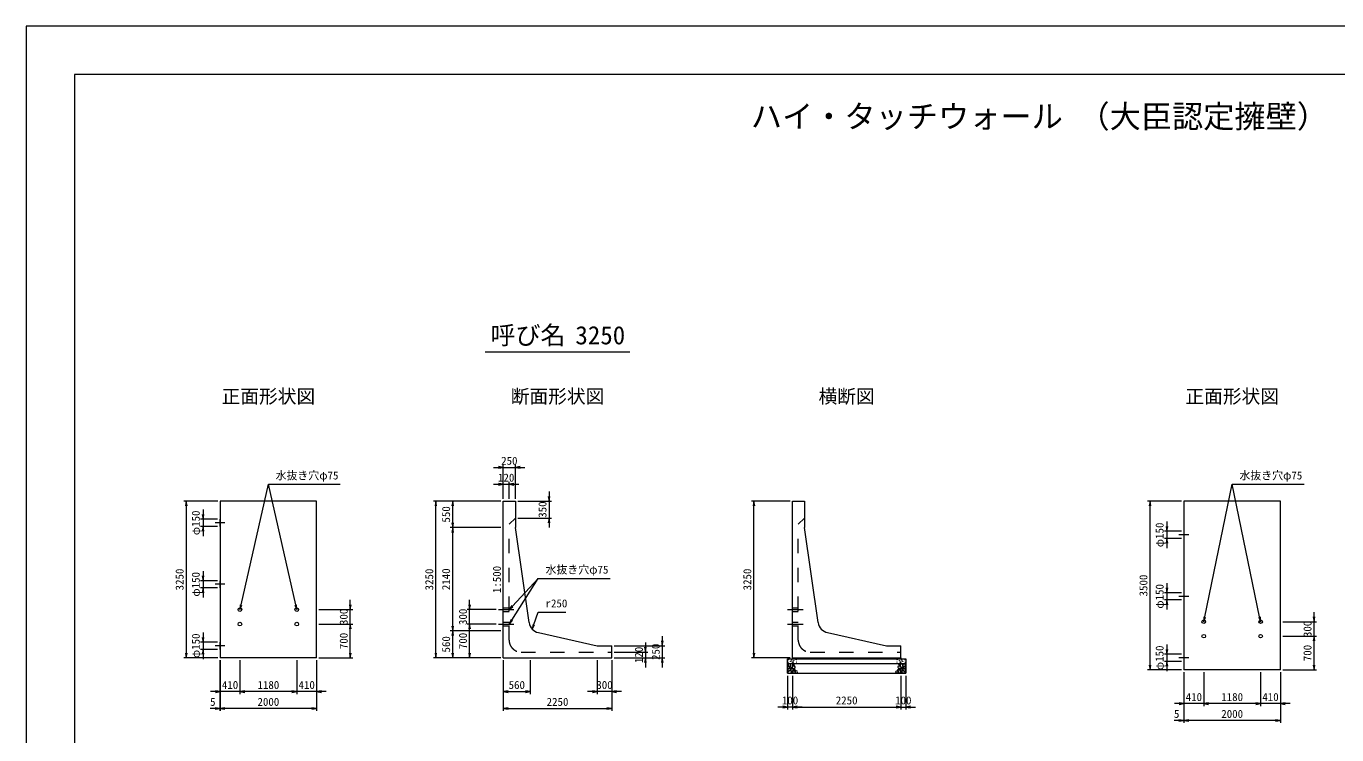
# Model space of a CAD drawing. Units: millimetres at full size. Extents: x 0 to 42050, y 0 to 29700.
# Drawn here: x 0 to 27196, y 15004 to 29700 of the extents above; entities that cross this region are included whole.
import ezdxf
from ezdxf.enums import TextEntityAlignment as Align

# ---------------------------------------------------------------- set-up
doc = ezdxf.new("R2010")
doc.units = ezdxf.units.MM
doc.header["$LTSCALE"] = 50
doc.linetypes.add('CHAIN', pattern=[18.5, 12, -1.5, 3.5, -1.5])
doc.linetypes.add('DASHED_SPACED', pattern=[12, 6, -6])
for name, color, linetype, lineweight in [('D-BMK', 2, 'CHAIN', 13), ('D-DCR-HCHn', 4, 'Continuous', 9), ('D-STR-DIM', 7, 'Continuous', 13), ('D-STR-STRn', 1, 'Continuous', 13), ('D-STR-TXT', 7, 'Continuous', 13), ('D-TTL', 2, 'Continuous', 13), ('D-TTL-TXT', 7, 'Continuous', 13)]:
    doc.layers.add(name, color=color, linetype=linetype, lineweight=lineweight)
doc.styles.add('ＭＳ ゴシック', font='')
doc.styles.get('ＭＳ ゴシック').set_extended_font_data('MS Gothic')

# ---------------------------------------------------------------- blocks, each defined once
blk = doc.blocks.new('open_arrow')
at = {"color": 0, "linetype": 'Continuous', "lineweight": -2}
blk.add_lwpolyline([(7.5, 1.25), (0, 0), (7.5, -1.25)], dxfattribs=at)

msp = doc.modelspace()

# ---------------------------------------------------------------- linework, layer by layer
at = {"layer": 'D-BMK'}
for p, q in [((4125, 19400), (3920, 19400)), ((24125, 19150), (23920, 19150)), ((4125, 18125), (3920, 18125)), ((24125, 17875), (23920, 17875)), ((9800, 17600), (10120, 17600)), ((15800, 17600), (16120, 17600)), ((9800, 17300), (10120, 17300)), ((15800, 17300), (16120, 17300)), ((4125, 16850), (3920, 16850)), ((24125, 16600), (23920, 16600))]:
    msp.add_line(p, q, dxfattribs=at)
at = {"layer": 'D-DCR-HCHn'}
for points in [[(15807.28, 16413.81), (15800.35, 16393), (15809.59, 16379.14), (15832.71, 16376.82), (15848.49, 16383.6), (15841.95, 16399.94), (15846.58, 16409.18), (15837.33, 16418.43), (15823.46, 16423.05)], [(15851.16, 16337.01), (15868.28, 16362.69), (15866.14, 16369.11), (15842.59, 16375.53), (15821.19, 16373.39), (15806.21, 16360.55), (15804.07, 16345.57), (15806.21, 16330.59), (15823.33, 16326.31)], [(15859.72, 16283.5), (15874.7, 16289.92), (15878.98, 16311.33), (15870.42, 16326.31), (15855.44, 16330.59), (15836.17, 16328.45), (15814.77, 16319.89), (15804.07, 16307.05), (15804.07, 16292.06), (15810.49, 16283.5), (15836.17, 16285.64)], [(15851.2, 16471.59), (15830.4, 16476.22), (15811.9, 16466.97), (15809.59, 16446.17), (15814.21, 16429.99), (15837.33, 16423.05), (15853.51, 16423.05), (15860.44, 16434.61), (15860.44, 16460.04)], [(15869.69, 16473.91), (15862.76, 16453.1), (15865.07, 16429.99), (15848.89, 16404.56), (15869.69, 16393), (15892.8, 16404.56), (15906.67, 16423.05), (15911.3, 16453.1), (15906.67, 16469.28), (15892.8, 16476.22)], [(15874.31, 16393), (15862.76, 16383.76), (15867.38, 16376.82), (15883.56, 16376.82), (15890.49, 16379.14), (15895.12, 16388.38), (15888.18, 16395.32)], [(15911.08, 16337.01), (15921.78, 16362.69), (15913.22, 16373.39), (15887.54, 16373.39), (15876.84, 16369.11), (15866.14, 16354.13), (15866.14, 16341.29), (15876.84, 16324.17), (15889.68, 16322.03)], [(15906.8, 16289.92), (15906.8, 16315.61), (15896.1, 16322.03), (15885.4, 16315.61), (15883.26, 16300.62), (15885.4, 16287.78), (15900.38, 16283.5)], [(15908.98, 16418.43), (15897.43, 16390.69), (15906.67, 16379.14), (15934.41, 16379.14), (15945.97, 16383.76), (15957.53, 16399.94), (15957.53, 16413.81), (15945.97, 16432.3), (15932.1, 16434.61)], [(15947.47, 16285.64), (15953.89, 16304.91), (15951.75, 16326.31), (15966.73, 16349.85), (15947.47, 16360.55), (15926.06, 16349.85), (15913.22, 16332.73), (15908.94, 16304.91), (15913.22, 16289.92), (15926.06, 16283.5)], [(15913.61, 16469.28), (15913.61, 16441.55), (15925.16, 16434.61), (15936.72, 16441.55), (15939.03, 16457.73), (15936.72, 16471.59), (15920.54, 16476.22)], [(15943.19, 16360.55), (15953.89, 16369.11), (15949.61, 16375.53), (15934.62, 16375.53), (15928.2, 16373.39), (15923.92, 16364.83), (15930.34, 16358.41)], [(15964.59, 16287.78), (15983.85, 16283.5), (16000.97, 16292.06), (16003.11, 16311.33), (15998.83, 16326.31), (15977.43, 16332.73), (15962.45, 16332.73), (15956.03, 16322.03), (15956.03, 16298.48)], [(18085.41, 16287.78), (18066.15, 16283.5), (18049.03, 16292.06), (18046.89, 16311.33), (18051.17, 16326.31), (18072.57, 16332.73), (18087.55, 16332.73), (18093.97, 16322.03), (18093.97, 16298.48)], [(18102.53, 16285.64), (18096.11, 16304.91), (18098.25, 16326.31), (18083.27, 16349.85), (18102.53, 16360.55), (18123.94, 16349.85), (18136.78, 16332.73), (18141.06, 16304.91), (18136.78, 16289.92), (18123.94, 16283.5)], [(18141.02, 16418.43), (18152.57, 16390.69), (18143.33, 16379.14), (18115.59, 16379.14), (18104.03, 16383.76), (18092.47, 16399.94), (18092.47, 16413.81), (18104.03, 16432.3), (18117.9, 16434.61)], [(18106.81, 16360.55), (18096.11, 16369.11), (18100.39, 16375.53), (18115.38, 16375.53), (18121.8, 16373.39), (18126.08, 16364.83), (18119.66, 16358.41)], [(18136.39, 16469.28), (18136.39, 16441.55), (18124.84, 16434.61), (18113.28, 16441.55), (18110.97, 16457.73), (18113.28, 16471.59), (18129.46, 16476.22)], [(18138.92, 16337.01), (18128.22, 16362.69), (18136.78, 16373.39), (18162.46, 16373.39), (18173.16, 16369.11), (18183.86, 16354.13), (18183.86, 16341.29), (18173.16, 16324.17), (18160.32, 16322.03)], [(18180.31, 16473.91), (18187.24, 16453.1), (18184.93, 16429.99), (18201.11, 16404.56), (18180.31, 16393), (18157.2, 16404.56), (18143.33, 16423.05), (18138.7, 16453.1), (18143.33, 16469.28), (18157.2, 16476.22)], [(18143.2, 16289.92), (18143.2, 16315.61), (18153.9, 16322.03), (18164.6, 16315.61), (18166.74, 16300.62), (18164.6, 16287.78), (18149.62, 16283.5)], [(18175.69, 16393), (18187.24, 16383.76), (18182.62, 16376.82), (18166.44, 16376.82), (18159.51, 16379.14), (18154.88, 16388.38), (18161.82, 16395.32)], [(18190.28, 16283.5), (18175.3, 16289.92), (18171.02, 16311.33), (18179.58, 16326.31), (18194.56, 16330.59), (18213.83, 16328.45), (18235.23, 16319.89), (18245.93, 16307.05), (18245.93, 16292.06), (18239.51, 16283.5), (18213.83, 16285.64)], [(18198.84, 16337.01), (18181.72, 16362.69), (18183.86, 16369.11), (18207.41, 16375.53), (18228.81, 16373.39), (18243.79, 16360.55), (18245.93, 16345.57), (18243.79, 16330.59), (18226.67, 16326.31)], [(18198.8, 16471.59), (18219.6, 16476.22), (18238.1, 16466.97), (18240.41, 16446.17), (18235.79, 16429.99), (18212.67, 16423.05), (18196.49, 16423.05), (18189.56, 16434.61), (18189.56, 16460.04)], [(18242.72, 16413.81), (18249.65, 16393), (18240.41, 16379.14), (18217.29, 16376.82), (18201.51, 16383.6), (18208.05, 16399.94), (18203.42, 16409.18), (18212.67, 16418.43), (18226.54, 16423.05)]]:
    msp.add_lwpolyline(points, close=True, dxfattribs=at)
for centre, radius in [((15810.73, 16557.43), 3), ((15811.87, 16503.92), 3), ((15862.29, 16525.76), 3), ((15883.34, 16557.43), 7.5), ((15906.66, 16509.97), 7.5), ((15927.71, 16541.64), 3), ((15978.13, 16563.48), 3), ((15979.27, 16509.97), 3), ((18070.73, 16509.97), 3), ((18071.87, 16563.48), 3), ((18122.29, 16541.64), 3), ((18143.34, 16509.97), 7.5), ((18166.66, 16557.43), 7.5), ((18187.71, 16525.76), 3), ((18238.13, 16503.92), 3), ((18239.27, 16557.43), 3)]:
    msp.add_circle(centre, radius, dxfattribs=at)
at = {"layer": 'D-STR-DIM'}
for p, q in [((9700, 20550), (10350, 20550)), ((9900, 19900), (9900, 20600)), ((10150, 19900), (10150, 20600)), ((9700, 20200), (10220, 20200)), ((9900, 19900), (9900, 20250)), ((10020, 19900), (10020, 20250)), ((10850, 20050), (10850, 19300)), ((3975, 19850), (3270, 19850)), ((3320, 19850), (3320, 16600)), ((3670, 19675), (3670, 19125)), ((9850, 19850), (8450, 19850)), ((8500, 16600), (8500, 19850)), ((9850, 19850), (8800, 19850)), ((8850, 19300), (8850, 19850)), ((10200, 19850), (10900, 19850)), ((15850, 19850), (15050, 19850)), ((15100, 16600), (15100, 19850)), ((23975, 19850), (23270, 19850)), ((23320, 16350), (23320, 19850)), ((3970, 19475), (3620, 19475)), ((3970, 19325), (3620, 19325)), ((10200, 19500), (10900, 19500)), ((23670, 19425), (23670, 18875)), ((9850, 19300), (8800, 19300)), ((9850, 19300), (8800, 19300)), ((8850, 17160), (8850, 19300)), ((23970, 19225), (23620, 19225)), ((23970, 19075), (23620, 19075)), ((3670, 18400), (3670, 17850)), ((3970, 18200), (3620, 18200)), ((3970, 18050), (3620, 18050)), ((23970, 17950), (23620, 17950)), ((23670, 18150), (23670, 17600)), ((6725, 17100), (6725, 17800)), ((9200, 17100), (9200, 17800)), ((23970, 17800), (23620, 17800)), ((6075, 17600), (6775, 17600)), ((9750, 17600), (9150, 17600)), ((26725, 16850), (26725, 17550)), ((6075, 17300), (6775, 17300)), ((6075, 17300), (6775, 17300)), ((6725, 16600), (6725, 17300)), ((9850, 17160), (8800, 17160)), ((9850, 17160), (8800, 17160)), ((8850, 16600), (8850, 17160)), ((9750, 17300), (9150, 17300)), ((9750, 17300), (9150, 17300)), ((9200, 16600), (9200, 17300)), ((26075, 17350), (26775, 17350)), ((3970, 16925), (3620, 16925)), ((3670, 17125), (3670, 16575)), ((12850, 16920), (12850, 16400)), ((13200, 17050), (13200, 16400)), ((23670, 16875), (23670, 16325)), ((26075, 17050), (26775, 17050)), ((26075, 17050), (26775, 17050)), ((26725, 16350), (26725, 17050)), ((3975, 16600), (3270, 16600)), ((3970, 16775), (3620, 16775)), ((6075, 16600), (6775, 16600)), ((9850, 16600), (8450, 16600)), ((9850, 16600), (8800, 16600)), ((9850, 16600), (9150, 16600)), ((12200, 16850), (13250, 16850)), ((12200, 16720), (12900, 16720)), ((12200, 16600), (13250, 16600)), ((12200, 16600), (12900, 16600)), ((15850, 16600), (15050, 16600)), ((23970, 16675), (23620, 16675)), ((4020, 16550), (4020, 15500)), ((4025, 16550), (4025, 15850)), ((4025, 16550), (4025, 15500)), ((4025, 16550), (4025, 15500)), ((4435, 16550), (4435, 15850)), ((4435, 16550), (4435, 15850)), ((5615, 16550), (5615, 15850)), ((5615, 16550), (5615, 15850)), ((6025, 16550), (6025, 15850)), ((6025, 16550), (6025, 15500)), ((9900, 16550), (9900, 15850)), ((9900, 16550), (9900, 15500)), ((10460, 16550), (10460, 15850)), ((11850, 16550), (11850, 15850)), ((12150, 16550), (12150, 15500)), ((12150, 16550), (12150, 15850)), ((23975, 16350), (23270, 16350)), ((23970, 16525), (23620, 16525)), ((26075, 16350), (26775, 16350)), ((15800, 16230), (15800, 15530)), ((15900, 16230), (15900, 15530)), ((15900, 16230), (15900, 15530)), ((18150, 16230), (18150, 15530)), ((18150, 16230), (18150, 15530)), ((18250, 16230), (18250, 15530)), ((24020, 16300), (24020, 15250)), ((24025, 16300), (24025, 15600)), ((24025, 16300), (24025, 15250)), ((24025, 16300), (24025, 15250)), ((24435, 16300), (24435, 15600)), ((24435, 16300), (24435, 15600)), ((25615, 16300), (25615, 15600)), ((25615, 16300), (25615, 15600)), ((26025, 16300), (26025, 15600)), ((26025, 16300), (26025, 15250)), ((4635, 15900), (3825, 15900)), ((5615, 15900), (4435, 15900)), ((6225, 15900), (5415, 15900)), ((9900, 15900), (10460, 15900)), ((12350, 15900), (11650, 15900)), ((4225, 15550), (3820, 15550)), ((6025, 15550), (4025, 15550)), ((9900, 15550), (12150, 15550)), ((16100, 15580), (15600, 15580)), ((15900, 15580), (18150, 15580)), ((17950, 15580), (18450, 15580)), ((24635, 15650), (23825, 15650)), ((25615, 15650), (24435, 15650)), ((26225, 15650), (25415, 15650)), ((24225, 15300), (23820, 15300)), ((26025, 15300), (24025, 15300))]:
    msp.add_line(p, q, dxfattribs=at)
msp.add_lwpolyline([(10499.37, 17196.5), (10533.57, 17290.47), (10626.76, 17546.5), (11198.71, 17546.5)], dxfattribs=at)
at = {"layer": 'D-STR-STRn'}
for p, q in [((6025, 19850), (4025, 19850)), ((4025, 19850), (4025, 16600)), ((6025, 16600), (6025, 19850)), ((9900, 16600), (9900, 19850)), ((9900, 19850), (10150, 19850)), ((10150, 19850), (10150, 19300)), ((15900, 16600), (15900, 19850)), ((15900, 19850), (16150, 19850)), ((16150, 19850), (16150, 19300)), ((26025, 19850), (24025, 19850)), ((24025, 19850), (24025, 16350)), ((26025, 16350), (26025, 19850)), ((4025, 19475), (4020, 19475)), ((4020, 19475), (4020, 19325)), ((4025, 19325), (4020, 19325)), ((10435.28, 17330.63), (10150, 19300)), ((16435.28, 17330.63), (16150, 19300)), ((24025, 19225), (24020, 19225)), ((24020, 19225), (24020, 19075)), ((24025, 19075), (24020, 19075)), ((4025, 18200), (4020, 18200)), ((4020, 18200), (4020, 18050)), ((4025, 18050), (4020, 18050)), ((24025, 17950), (24020, 17950)), ((24020, 17950), (24020, 17800)), ((24025, 17800), (24020, 17800)), ((4025, 16925), (4020, 16925)), ((4020, 16925), (4020, 16775)), ((10628.28, 17122.47), (11850, 16850)), ((16628.28, 17122.47), (17850, 16850)), ((4025, 16775), (4020, 16775)), ((6025, 16600), (4025, 16600)), ((9900, 16600), (12150, 16600)), ((11850, 16850), (12150, 16850)), ((12150, 16600), (12150, 16850)), ((15900, 16600), (15900, 16580)), ((15900, 16600), (18150, 16600)), ((17850, 16850), (18150, 16850)), ((18150, 16600), (18150, 16850)), ((18150, 16600), (18150, 16580)), ((24025, 16675), (24020, 16675)), ((24020, 16675), (24020, 16525)), ((15800, 16280), (15800, 16580)), ((15800, 16580), (18250, 16580)), ((15800, 16480), (18250, 16480)), ((18250, 16580), (18250, 16280)), ((24025, 16525), (24020, 16525)), ((26025, 16350), (24025, 16350)), ((15800, 16280), (18250, 16280))]:
    msp.add_line(p, q, dxfattribs=at)
at = {"layer": 'D-STR-STRn', "linetype": 'DASHED_SPACED'}
for p, q in [((10150, 19500), (10020, 19370)), ((10020, 16970), (10020, 19370)), ((16150, 19500), (16020, 19370)), ((16020, 16970), (16020, 19370)), ((9900, 17637.5), (10020, 17637.5)), ((9900, 17562.5), (10020, 17562.5)), ((15900, 17637.5), (16020, 17637.5)), ((15900, 17562.5), (16020, 17562.5)), ((9900, 17337.5), (10020, 17337.5)), ((9900, 17262.5), (10020, 17262.5)), ((15900, 17337.5), (16020, 17337.5)), ((15900, 17262.5), (16020, 17262.5)), ((10270, 16720), (12150, 16720)), ((16270, 16720), (18150, 16720))]:
    msp.add_line(p, q, dxfattribs=at)
at = {"layer": 'D-STR-STRn'}
for centre in [(4435, 17600), (5615, 17600), (4435, 17300), (5615, 17300), (24435, 17350), (25615, 17350), (24435, 17050), (25615, 17050)]:
    msp.add_circle(centre, 37.5, dxfattribs=at)
for centre in [(10682.7, 17366.48), (16682.7, 17366.48)]:
    msp.add_arc(centre, 250, 188.24252, 257.42755, dxfattribs=at)
at = {"layer": 'D-STR-STRn', "linetype": 'DASHED_SPACED'}
for centre in [(10270, 16970), (16270, 16970)]:
    msp.add_arc(centre, 250, 180, 270, dxfattribs=at)
at = {"layer": 'D-STR-TXT'}
for points in [[(4435, 17600), (4457.13, 17697.52), (5025, 20200), (6515.48, 20200)], [(5615, 17600), (5592.87, 17697.52), (5025, 20200)], [(24435, 17350), (24455.27, 17447.92), (25025, 20200), (26515.48, 20200)], [(25615, 17350), (25594.73, 17447.92), (25025, 20200)], [(10020, 17300), (10073.97, 17384.19), (10626.76, 18246.5), (12117.24, 18246.5)], [(10020, 17600), (10088.43, 17672.92), (10626.76, 18246.5)]]:
    msp.add_lwpolyline(points, dxfattribs=at)
at = {"layer": 'D-TTL'}
for points in [[(0, 0), (42050, 0), (42050, 29700), (0, 29700)], [(1000, 1000), (41050, 1000), (41050, 28700), (1000, 28700)]]:
    msp.add_lwpolyline(points, close=True, dxfattribs=at)
at = {"layer": 'D-TTL-TXT'}
msp.add_line((9525, 22950), (12525, 22950), dxfattribs=at)

# ---------------------------------------------------------------- block references
at = {"layer": 'D-STR-DIM', "xscale": 13.3, "yscale": 13.3}
for p, rotation in [((9900, 20550), 180), ((9900, 20200), 180), ((10850, 19850), 90), ((3320, 19850), 270), ((8500, 19850), 270), ((8850, 19850), 270), ((15100, 19850), 270), ((23320, 19850), 270), ((3670, 19475), 90), ((3670, 19325), 270), ((8850, 19300), 90), ((10850, 19500), 270), ((23670, 19225), 90), ((8850, 19300), 270), ((23670, 19075), 270), ((3670, 18200), 90), ((3670, 18050), 270), ((23670, 17950), 90), ((6725, 17600), 90), ((9200, 17600), 90), ((23670, 17800), 270), ((26725, 17350), 90), ((6725, 17300), 270), ((6725, 17300), 270), ((8850, 17160), 90), ((8850, 17160), 270), ((9200, 17300), 270), ((9200, 17300), 270), ((10499.37, 17196.5), 70), ((3670, 16925), 90), ((13200, 16850), 90), ((26725, 17050), 270), ((26725, 17050), 270), ((3320, 16600), 90), ((3670, 16775), 270), ((6725, 16600), 90), ((8500, 16600), 90), ((8850, 16600), 90), ((9200, 16600), 90), ((12850, 16720), 90), ((12850, 16600), 270), ((13200, 16600), 270), ((15100, 16600), 90), ((23670, 16675), 90), ((23320, 16350), 90), ((23670, 16525), 270), ((26725, 16350), 90), ((4025, 15900), 180), ((5615, 15900), 180), ((5615, 15900), 180), ((10460, 15900), 180), ((11850, 15900), 180), ((4020, 15550), 180), ((6025, 15550), 180), ((12150, 15550), 180), ((15800, 15580), 180), ((18150, 15580), 180), ((18150, 15580), 180), ((24025, 15650), 180), ((25615, 15650), 180), ((25615, 15650), 180), ((24020, 15300), 180), ((26025, 15300), 180)]:
    msp.add_blockref('open_arrow', p, dxfattribs=dict(at, rotation=rotation))
for p in [(10150, 20550), (10020, 20200), (4435, 15900), (4435, 15900), (6025, 15900), (9900, 15900), (12150, 15900), (4025, 15550), (4025, 15550), (9900, 15550), (15900, 15580), (15900, 15580), (18250, 15580), (24435, 15650), (24435, 15650), (26025, 15650), (24025, 15300), (24025, 15300)]:
    msp.add_blockref('open_arrow', p, dxfattribs=at)
at = {"layer": 'D-STR-TXT', "xscale": 13.3, "yscale": 13.3}
for p, rotation in [((4435, 17600), 77.2), ((5615, 17600), 102.8), ((10020, 17600), 46.8), ((24435, 17350), 78.3), ((25615, 17350), 101.7), ((10020, 17300), 57.3)]:
    msp.add_blockref('open_arrow', p, dxfattribs=dict(at, rotation=rotation))

# ---------------------------------------------------------------- texts
at = {"layer": 'D-STR-DIM', "style": 'ＭＳ ゴシック'}
for s, p in [('250', (10025, 20687.5)), ('120', (9960, 20337.5)), ('410', (4230, 16037.5)), ('1180', (5025, 16037.5)), ('410', (5820, 16037.5)), ('560', (10180, 16037.5)), ('300', (12000, 16037.5)), ('100', (15850, 15717.5)), ('2250', (17025, 15717.5)), ('100', (18200, 15717.5)), ('410', (24230, 15787.5)), ('1180', (25025, 15787.5)), ('410', (25820, 15787.5)), ('5', (3872.5, 15687.5)), ('2000', (5025, 15687.5)), ('2250', (11025, 15687.5)), ('5', (23872.5, 15437.5)), ('2000', (25025, 15437.5))]:
    msp.add_text(s, height=166.1, dxfattribs=at).set_placement(p, align=Align.MIDDLE_CENTER)
for s, p in [('φ150', (3518.29, 19400)), ('550', (8712.5, 19575)), ('350', (10712.5, 19675)), ('φ150', (23518.29, 19150)), ('3250', (3182.5, 18225)), ('φ150', (3518.29, 18125)), ('3250', (8362.5, 18225)), ('2140', (8712.5, 18230)), ('3250', (14962.5, 18225)), ('3500', (23182.5, 18100)), ('φ150', (23518.29, 17875)), ('300', (6587.5, 17450)), ('300', (9062.5, 17450)), ('300', (26587.5, 17200)), ('φ150', (3518.29, 16850)), ('700', (6587.5, 16950)), ('560', (8712.5, 16880)), ('700', (9062.5, 16950)), ('250', (13062.5, 16725)), ('120', (12712.5, 16660)), ('φ150', (23518.29, 16600)), ('700', (26587.5, 16700))]:
    msp.add_text(s, height=166.1, rotation=90, dxfattribs=at).set_placement(p, align=Align.MIDDLE_CENTER)
msp.add_text('r250', height=166.1, dxfattribs=at).set_placement((10776.76, 17596.5), align=Align.BOTTOM_LEFT)
at = {"layer": 'D-STR-TXT', "style": 'ＭＳ ゴシック'}
for p in [(5175, 20250), (25175, 20250), (10776.76, 18296.5)]:
    msp.add_text('水抜き穴φ75', height=166.1, dxfattribs=at).set_placement(p, align=Align.BOTTOM_LEFT)
msp.add_text('1:500', height=166.1, rotation=90, dxfattribs=at).set_placement((9900, 18225), align=Align.BOTTOM_CENTER)
at = {"layer": 'D-TTL-TXT', "style": 'ＭＳ ゴシック'}
for s, height, p in [('ハイ・タッチウォール （大臣認定擁壁）', 474.7, (21025, 27450)), ('呼び名', 379.8, (10412.5, 22987.5)), ('3250', 379.8, (11912.5, 22987.5)), ('正面形状図', 284.8, (5025, 21795.38)), ('断面形状図', 284.8, (11025, 21795.38)), ('横断図', 284.8, (17025, 21795.38)), ('正面形状図', 284.8, (25025, 21795.38))]:
    msp.add_text(s, height=height, dxfattribs=at).set_placement(p, align=Align.BOTTOM_CENTER)

doc.saveas('drawing.dxf')
